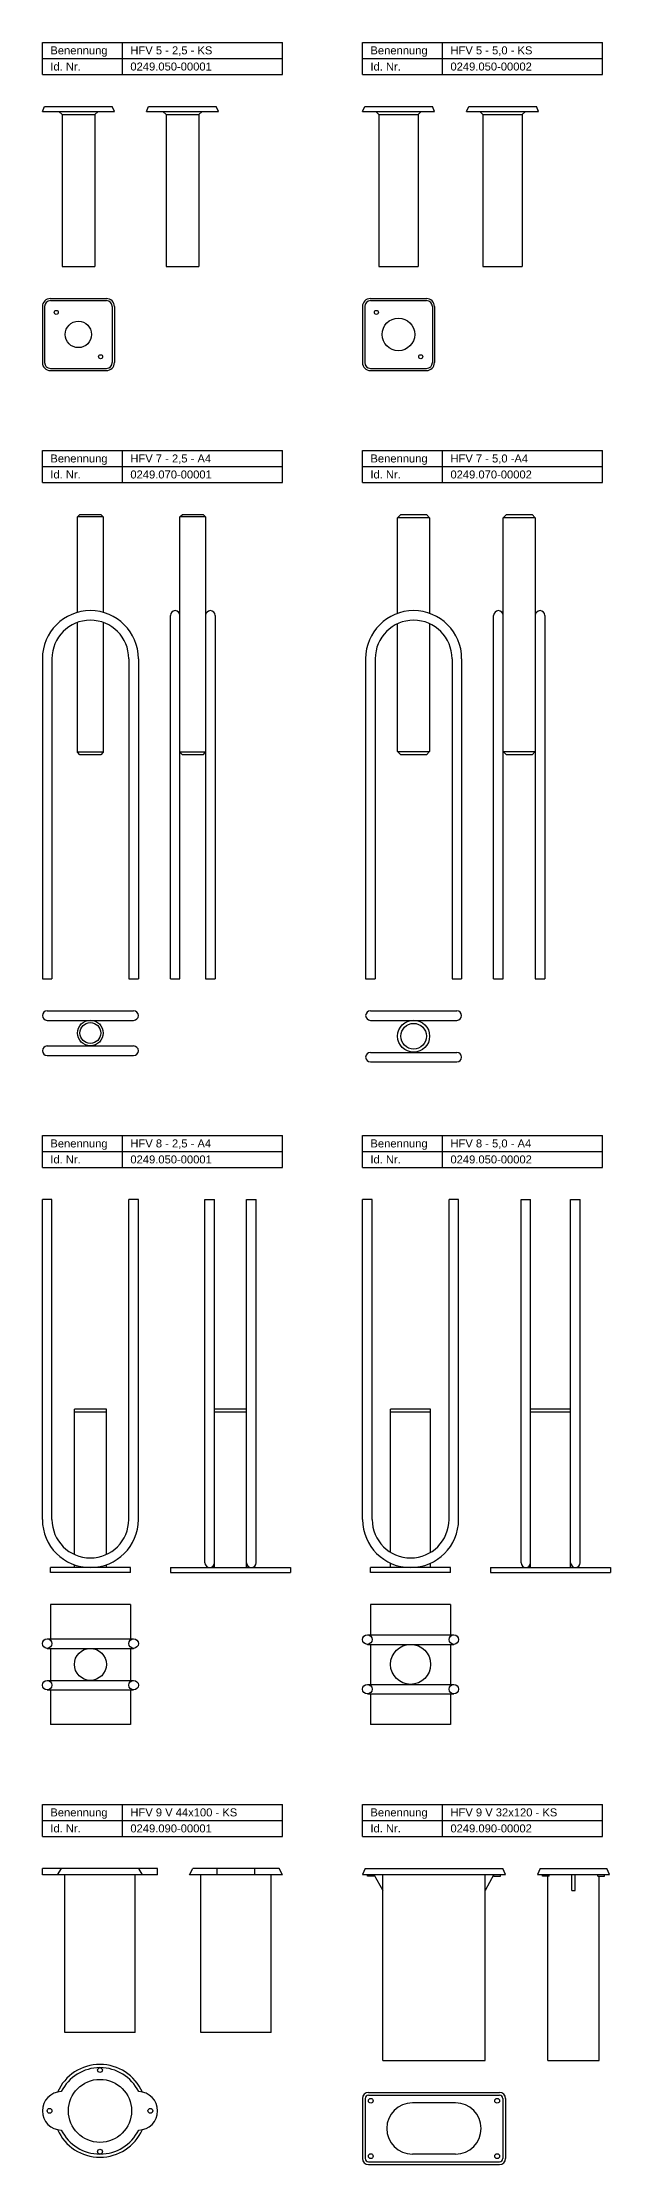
# Model space of a CAD drawing. Header units: millimetres. Extents: x 77 to 507, y 249 to 2936.
# Drawn here: x 77 to 432, y 249 to 1575 of the extents above; entities that cross this region are included whole.
import ezdxf

# ---------------------------------------------------------------- set-up
doc = ezdxf.new("R2010")
doc.units = ezdxf.units.MM
doc.header["$LTSCALE"] = 15
doc.layers.add('HALFEN', color=2, linetype='CONTINUOUS')
doc.styles.add('ARIAL50', font='ARIAL.TTF', dxfattribs={"height": 5})

msp = doc.modelspace()

# ---------------------------------------------------------------- linework, layer by layer
at = {"layer": 'HALFEN'}
for p, q in [((77.2, 1575.2), (227.2, 1575.2)), ((77.2, 1555.2), (77.2, 1575.2)), ((77.2, 1565.2), (227.2, 1565.2)), ((127.2, 1555.2), (127.2, 1575.2)), ((227.2, 1555.2), (227.2, 1575.2)), ((277.2, 1575.2), (427.2, 1575.2)), ((277.2, 1555.2), (277.2, 1575.2)), ((277.2, 1565.2), (427.2, 1565.2)), ((327.2, 1555.2), (327.2, 1575.2)), ((427.2, 1555.2), (427.2, 1575.2)), ((77.2, 1555.2), (227.2, 1555.2)), ((277.2, 1555.2), (427.2, 1555.2)), ((77.2, 1532.2), (78.6, 1535.2)), ((77.2, 1532.2), (122.2, 1532.2)), ((78.6, 1535.2), (120.9, 1535.2)), ((89.5, 1530.2), (87.5, 1532.2)), ((89.5, 1530.2), (89.5, 1435.2)), ((89.5, 1530.2), (110, 1530.2)), ((110, 1530.2), (112, 1532.2)), ((110, 1530.2), (110, 1435.2)), ((122.2, 1532.2), (120.9, 1535.2)), ((142.2, 1532.2), (143.6, 1535.2)), ((142.2, 1532.2), (187.2, 1532.2)), ((143.6, 1535.2), (185.9, 1535.2)), ((154.5, 1530.2), (152.5, 1532.2)), ((154.5, 1530.2), (154.5, 1435.2)), ((154.5, 1530.2), (175, 1530.2)), ((175, 1530.2), (177, 1532.2)), ((175, 1530.2), (175, 1435.2)), ((187.2, 1532.2), (185.9, 1535.2)), ((277.2, 1532.2), (278.6, 1535.2)), ((277.2, 1532.2), (322.2, 1532.2)), ((278.6, 1535.2), (320.9, 1535.2)), ((287.5, 1530.2), (285.5, 1532.2)), ((287.5, 1530.2), (312, 1530.2)), ((287.5, 1530.2), (287.5, 1435.2)), ((312, 1530.2), (314, 1532.2)), ((312, 1530.2), (312, 1435.2)), ((322.2, 1532.2), (320.9, 1535.2)), ((342.2, 1532.2), (343.6, 1535.2)), ((342.2, 1532.2), (387.2, 1532.2)), ((343.6, 1535.2), (385.9, 1535.2)), ((352.5, 1530.2), (350.5, 1532.2)), ((352.5, 1530.2), (377, 1530.2)), ((352.5, 1530.2), (352.5, 1435.2)), ((377, 1530.2), (379, 1532.2)), ((377, 1530.2), (377, 1435.2)), ((387.2, 1532.2), (385.9, 1535.2)), ((89.5, 1435.2), (110, 1435.2)), ((154.5, 1435.2), (175, 1435.2)), ((287.5, 1435.2), (312, 1435.2)), ((352.5, 1435.2), (377, 1435.2)), ((77.2, 1410.2), (77.2, 1375.2)), ((78.6, 1410.3), (78.6, 1375.2)), ((82.2, 1415.2), (117.2, 1415.2)), ((82.2, 1413.9), (117.3, 1413.9)), ((120.9, 1410.3), (120.9, 1375.2)), ((122.2, 1410.2), (122.2, 1375.2)), ((277.2, 1410.2), (277.2, 1375.2)), ((278.6, 1410.3), (278.6, 1375.2)), ((282.2, 1415.2), (317.2, 1415.2)), ((282.2, 1413.9), (317.3, 1413.9)), ((320.9, 1410.3), (320.9, 1375.2)), ((322.2, 1410.2), (322.2, 1375.2)), ((82.2, 1371.6), (117.3, 1371.6)), ((82.2, 1370.2), (117.2, 1370.2)), ((282.2, 1371.6), (317.3, 1371.6)), ((282.2, 1370.2), (317.2, 1370.2)), ((77.2, 1320.2), (227.2, 1320.2)), ((77.2, 1300.2), (77.2, 1320.2)), ((127.2, 1300.2), (127.2, 1320.2)), ((227.2, 1300.2), (227.2, 1320.2)), ((277.2, 1320.2), (427.2, 1320.2)), ((277.2, 1300.2), (277.2, 1320.2)), ((327.2, 1300.2), (327.2, 1320.2)), ((427.2, 1300.2), (427.2, 1320.2)), ((77.2, 1310.2), (227.2, 1310.2)), ((77.2, 1300.2), (227.2, 1300.2)), ((277.2, 1310.2), (427.2, 1310.2)), ((277.2, 1300.2), (427.2, 1300.2)), ((100.7, 1280.2), (99.2, 1278.8)), ((115.2, 1278.8), (99.2, 1278.8)), ((99.2, 1219.2), (99.2, 1278.8)), ((100.7, 1280.2), (113.7, 1280.2)), ((113.7, 1280.2), (115.2, 1278.8)), ((115.2, 1278.8), (115.2, 1219.2)), ((163.2, 1278.8), (164.7, 1280.2)), ((163.2, 990.2), (163.2, 1278.8)), ((179.2, 1278.8), (163.2, 1278.8)), ((164.7, 1280.2), (177.7, 1280.2)), ((179.2, 1278.8), (177.7, 1280.2)), ((179.2, 1278.8), (179.2, 990.2)), ((299.2, 1278.2), (301.2, 1280.2)), ((319.2, 1278.2), (299.2, 1278.2)), ((299.2, 1218.5), (299.2, 1278.2)), ((301.2, 1280.2), (317.2, 1280.2)), ((317.2, 1280.2), (319.2, 1278.2)), ((319.2, 1278.2), (319.2, 1218.5)), ((365.2, 1278.2), (367.2, 1280.2)), ((365.2, 990.2), (365.2, 1278.2)), ((385.2, 1278.2), (365.2, 1278.2)), ((367.2, 1280.2), (383.2, 1280.2)), ((383.2, 1280.2), (385.2, 1278.2)), ((385.2, 1278.2), (385.2, 990.2)), ((99.2, 1131.8), (99.2, 1212.9)), ((115.2, 1212.9), (115.2, 1131.8)), ((157.2, 990.2), (157.2, 1217.2)), ((185.2, 1217.2), (185.2, 990.2)), ((299.2, 1132.2), (299.2, 1212.1)), ((319.2, 1212.1), (319.2, 1132.2)), ((359.2, 990.2), (359.2, 1217.2)), ((391.2, 1217.2), (391.2, 990.2)), ((77.2, 1190.2), (77.2, 990.2)), ((83.2, 1190.2), (83.2, 990.2)), ((131.2, 1190.2), (131.2, 990.2)), ((137.2, 1190.2), (137.2, 990.2)), ((279.2, 1190.2), (279.2, 990.2)), ((285.2, 1190.2), (285.2, 990.2)), ((333.2, 1190.2), (333.2, 990.2)), ((339.2, 1190.2), (339.2, 990.2)), ((115.2, 1131.8), (99.2, 1131.8)), ((100.7, 1130.2), (99.2, 1131.8)), ((113.7, 1130.2), (100.7, 1130.2)), ((115.2, 1131.8), (113.7, 1130.2)), ((179.2, 1131.8), (163.2, 1131.8)), ((163.2, 1131.8), (164.7, 1130.2)), ((177.7, 1130.2), (164.7, 1130.2)), ((177.7, 1130.2), (179.2, 1131.8)), ((299.2, 1132.2), (319.2, 1132.2)), ((301.2, 1130.2), (299.2, 1132.2)), ((317.2, 1130.2), (301.2, 1130.2)), ((319.2, 1132.2), (317.2, 1130.2)), ((365.2, 1132.2), (385.2, 1132.2)), ((367.2, 1130.2), (365.2, 1132.2)), ((383.2, 1130.2), (367.2, 1130.2)), ((385.2, 1132.2), (383.2, 1130.2)), ((77.2, 990.2), (83.2, 990.2)), ((131.2, 990.2), (137.2, 990.2)), ((157.2, 990.2), (163.2, 990.2)), ((179.2, 990.2), (185.2, 990.2)), ((279.2, 990.2), (285.2, 990.2)), ((333.2, 990.2), (339.2, 990.2)), ((359.2, 990.2), (365.2, 990.2)), ((385.2, 990.2), (391.2, 990.2)), ((80.2, 970.2), (134.2, 970.2)), ((282.2, 970.2), (336.2, 970.2)), ((80.2, 964.2), (134.2, 964.2)), ((282.2, 964.2), (336.2, 964.2)), ((80.2, 948.2), (134.2, 948.2)), ((80.2, 942.2), (134.2, 942.2)), ((282.2, 944.2), (336.2, 944.2)), ((282.2, 938.2), (336.2, 938.2)), ((77.2, 892.3), (227.2, 892.3)), ((77.2, 872.3), (77.2, 892.3)), ((127.2, 872.3), (127.2, 892.3)), ((227.2, 872.3), (227.2, 892.3)), ((277.2, 892.3), (427.2, 892.3)), ((277.2, 872.3), (277.2, 892.3)), ((327.2, 872.3), (327.2, 892.3)), ((427.2, 872.3), (427.2, 892.3)), ((77.2, 882.3), (227.2, 882.3)), ((277.2, 882.3), (427.2, 882.3)), ((77.2, 872.3), (227.2, 872.3)), ((277.2, 872.3), (427.2, 872.3)), ((77.2, 652.3), (77.2, 852.3)), ((83.2, 852.3), (77.2, 852.3)), ((83.2, 652.3), (83.2, 852.3)), ((131.2, 652.3), (131.2, 852.3)), ((137.2, 852.3), (131.2, 852.3)), ((137.2, 652.3), (137.2, 852.3)), ((178.8, 852.3), (184.8, 852.3)), ((178.8, 625.3), (178.8, 852.3)), ((184.8, 622.3), (184.8, 852.3)), ((204.8, 622.3), (204.8, 852.3)), ((204.8, 852.3), (210.8, 852.3)), ((210.8, 625.3), (210.8, 852.3)), ((277.2, 652.3), (277.2, 852.3)), ((283.3, 852.3), (277.2, 852.3)), ((283.3, 652.3), (283.3, 852.3)), ((331.3, 652.3), (331.3, 852.3)), ((337.3, 852.3), (331.3, 852.3)), ((337.3, 652.3), (337.3, 852.3)), ((376.3, 625.3), (376.3, 852.3)), ((376.3, 852.3), (382.3, 852.3)), ((382.3, 622.3), (382.3, 852.3)), ((407.3, 622.3), (407.3, 852.3)), ((407.3, 852.3), (413.3, 852.3)), ((413.3, 625.3), (413.3, 852.3)), ((117.2, 721.3), (97.3, 721.3)), ((97.3, 630.4), (97.3, 721.3)), ((117.2, 719.3), (97.3, 719.3)), ((117.2, 630.4), (117.2, 721.3)), ((204.8, 721.3), (184.8, 721.3)), ((204.8, 719.3), (184.8, 719.3)), ((294.8, 631.8), (294.8, 721.3)), ((319.8, 721.3), (294.8, 721.3)), ((319.8, 719.3), (294.8, 719.3)), ((319.8, 631.8), (319.8, 721.3)), ((407.3, 721.3), (382.3, 721.3)), ((407.3, 719.3), (382.3, 719.3)), ((97.3, 622.3), (97.3, 624)), ((117.2, 622.3), (117.2, 624)), ((294.8, 622.3), (294.8, 625)), ((319.8, 622.3), (319.8, 625)), ((132.2, 622.3), (82.2, 622.3)), ((82.2, 619.3), (82.2, 622.3)), ((132.2, 619.3), (82.2, 619.3)), ((132.2, 619.3), (132.2, 622.3)), ((157.2, 622.3), (157.2, 619.3)), ((157.2, 622.3), (232.3, 622.3)), ((157.2, 619.3), (232.3, 619.3)), ((232.3, 622.3), (232.3, 619.3)), ((332.2, 622.3), (282.2, 622.3)), ((282.2, 619.3), (282.2, 622.3)), ((332.2, 619.3), (282.2, 619.3)), ((332.2, 619.3), (332.2, 622.3)), ((357.3, 622.3), (432.3, 622.3)), ((357.3, 622.3), (357.3, 619.3)), ((357.3, 619.3), (432.3, 619.3)), ((432.3, 622.3), (432.3, 619.3)), ((82.2, 599.3), (82.2, 577.8)), ((132.2, 599.3), (82.2, 599.3)), ((132.2, 599.3), (132.2, 577.8)), ((332.2, 599.3), (282.2, 599.3)), ((282.2, 599.3), (282.2, 580.3)), ((332.2, 599.3), (332.2, 580.3)), ((80.2, 577.8), (134.2, 577.8)), ((80.2, 571.8), (134.2, 571.8)), ((82.2, 571.8), (82.2, 551.8)), ((132.2, 571.8), (132.2, 551.8)), ((280.3, 580.3), (334.3, 580.3)), ((280.3, 574.3), (334.3, 574.3)), ((282.2, 574.3), (282.2, 549.3)), ((332.2, 574.3), (332.2, 549.3)), ((80.2, 551.8), (134.2, 551.8)), ((80.2, 545.8), (134.2, 545.8)), ((82.2, 545.8), (82.2, 524.3)), ((132.2, 545.8), (132.2, 524.3)), ((280.3, 549.3), (334.3, 549.3)), ((280.3, 543.3), (334.3, 543.3)), ((282.2, 543.3), (282.2, 524.3)), ((332.2, 543.3), (332.2, 524.3)), ((132.2, 524.3), (82.2, 524.3)), ((332.2, 524.3), (282.2, 524.3)), ((77.2, 474.3), (227.2, 474.3)), ((77.2, 454.3), (77.2, 474.3)), ((77.2, 464.3), (227.2, 464.3)), ((127.2, 454.3), (127.2, 474.3)), ((227.2, 454.3), (227.2, 474.3)), ((277.2, 474.3), (427.2, 474.3)), ((277.2, 454.3), (277.2, 474.3)), ((277.2, 464.3), (427.2, 464.3)), ((327.2, 454.3), (327.2, 474.3)), ((427.2, 454.3), (427.2, 474.3)), ((77.2, 454.3), (227.2, 454.3)), ((277.2, 454.3), (427.2, 454.3)), ((149.2, 434.3), (77.2, 434.3)), ((77.2, 430.3), (77.2, 434.3)), ((149.2, 430.3), (77.2, 430.3)), ((86.7, 430.3), (89.1, 434.3)), ((91.2, 331.8), (91.2, 430.3)), ((135.2, 331.8), (135.2, 430.3)), ((139.8, 430.3), (137.4, 434.3)), ((149.2, 430.3), (149.2, 434.3)), ((169.2, 430.3), (171.2, 434.3)), ((227.2, 430.3), (169.2, 430.3)), ((225.2, 434.3), (171.2, 434.3)), ((176.2, 331.8), (176.2, 430.3)), ((186.5, 430.3), (186.5, 434.3)), ((210, 430.3), (210, 434.3)), ((220.2, 331.8), (220.2, 430.3)), ((227.2, 430.3), (225.2, 434.3)), ((278.9, 434.3), (277.2, 430.5)), ((277.2, 430.5), (366.6, 430.5)), ((278.9, 434.3), (364.9, 434.3)), ((280.4, 429.5), (280.4, 430.5)), ((284.4, 429.5), (280.4, 429.5)), ((284.4, 430.5), (289.9, 420.5)), ((284.4, 429.5), (284.4, 430.5)), ((289.9, 314.3), (289.9, 430.5)), ((353.9, 314.3), (353.9, 430.5)), ((359.4, 430.5), (353.9, 420.5)), ((359.4, 429.5), (359.4, 430.5)), ((359.4, 429.5), (363.4, 429.5)), ((363.4, 429.5), (363.4, 430.5)), ((366.6, 430.5), (364.9, 434.3)), ((388.3, 434.3), (386.6, 430.5)), ((386.6, 430.5), (431.6, 430.5)), ((388.3, 434.3), (429.9, 434.3)), ((389.8, 429.5), (389.8, 430.5)), ((393.8, 429.5), (389.8, 429.5)), ((393.1, 314.3), (393.1, 429.5)), ((393.8, 429.5), (393.8, 430.5)), ((408.1, 420.5), (408.1, 430.5)), ((410.1, 420.5), (410.1, 430.5)), ((424.4, 429.5), (424.4, 430.5)), ((424.4, 429.5), (428.4, 429.5)), ((425.1, 314.3), (425.1, 429.5)), ((428.4, 429.5), (428.4, 430.5)), ((431.6, 430.5), (429.9, 434.3)), ((408.1, 420.5), (410.1, 420.5)), ((135.2, 331.8), (91.2, 331.8)), ((220.2, 331.8), (176.2, 331.8)), ((289.9, 314.3), (353.9, 314.3)), ((393.1, 314.3), (425.1, 314.3)), ((280.9, 294.3), (362.9, 294.3)), ((280.9, 292.6), (362.9, 292.6)), ((277.2, 290.6), (277.2, 253)), ((278.9, 290.6), (278.9, 253)), ((335.4, 287.8), (308.4, 287.8)), ((364.9, 290.6), (364.9, 253)), ((366.6, 290.6), (366.6, 253)), ((335.4, 255.8), (308.4, 255.8)), ((280.9, 251), (362.9, 251)), ((280.9, 249.3), (362.9, 249.3))]:
    msp.add_line(p, q, dxfattribs=at)
for centre, radius in [((85.9, 1406.6), 1.25), ((285.9, 1406.6), 1.25), ((99.7, 1392.8), 8.25), ((299.7, 1392.8), 10.2), ((113.6, 1378.9), 1.25), ((313.6, 1378.9), 1.25), ((107.2, 956.3), 8), ((107.2, 956.3), 6.5), ((309.2, 954.3), 10), ((309.2, 954.3), 8), ((80.2, 574.8), 3), ((107.2, 561.8), 10), ((134.2, 574.8), 3), ((280.3, 577.3), 3), ((307.3, 561.8), 12.5), ((334.3, 577.3), 3), ((80.2, 548.8), 3), ((134.2, 548.8), 3), ((280.3, 546.3), 3), ((334.3, 546.3), 3), ((113.2, 308.3), 1.5), ((113.2, 282.8), 19.7), ((81.7, 282.8), 1.5), ((144.7, 282.8), 1.5), ((282.4, 289.1), 1.5), ((361.4, 289.1), 1.5), ((113.2, 257.3), 1.5), ((282.4, 254.5), 1.5), ((361.4, 254.5), 1.5)]:
    msp.add_circle(centre, radius, dxfattribs=at)
for centre, radius, start, end in [((82.2, 1410.2), 5, 90, 180), ((82.2, 1410.3), 3.6, 90, 180), ((117.2, 1410.2), 5, 0, 90), ((117.3, 1410.3), 3.6, 360, 90), ((282.2, 1410.2), 5, 90, 180), ((282.2, 1410.3), 3.6, 90, 180), ((317.2, 1410.2), 5, 0, 90), ((317.3, 1410.3), 3.6, 360, 90), ((82.2, 1375.2), 5, 180, 270), ((82.2, 1375.2), 3.6, 180, 270), ((117.2, 1375.2), 5, 270, 0), ((117.3, 1375.2), 3.6, 270, 360), ((282.2, 1375.2), 5, 180, 270), ((282.2, 1375.2), 3.6, 180, 270), ((317.2, 1375.2), 5, 270, 0), ((317.3, 1375.2), 3.6, 270, 360), ((107.2, 1190.2), 30, 0, 180), ((160.2, 1217.2), 3, 0, 180), ((182.2, 1217.2), 3, 0, 180), ((309.2, 1190.2), 30, 0, 180), ((362.2, 1217.2), 3, 0, 180), ((388.2, 1217.2), 3, 0, 180), ((107.2, 1190.2), 24, 0, 180), ((309.2, 1190.2), 24, 0, 180), ((80.2, 967.2), 3, 90, 270), ((134.2, 967.2), 3, 270, 90), ((282.2, 967.2), 3, 90, 270), ((336.2, 967.2), 3, 270, 90), ((80.2, 945.2), 3, 90, 270), ((134.2, 945.2), 3, 270, 90), ((282.2, 941.2), 3, 90, 270), ((336.2, 941.2), 3, 270, 90), ((107.2, 652.3), 30, 180, 0), ((107.2, 652.3), 24, 180, 0), ((307.3, 652.3), 30, 180, 0), ((307.3, 652.3), 24, 180, 0), ((181.8, 625.3), 3, 180, 0), ((207.8, 625.3), 3, 180, 0), ((379.3, 625.3), 3, 180, 0), ((410.3, 625.3), 3, 180, 0), ((113.2, 282.8), 29, 23.8636, 156.1364), ((113.2, 282.8), 27, 26.3843, 153.6157), ((89.2, 282.8), 12, 90.8953, 269.1047), ((137.2, 282.8), 12, 270.8953, 89.1047), ((280.9, 290.6), 3.7, 90, 180), ((280.9, 290.6), 2, 90, 180), ((362.9, 290.6), 3.7, 360, 90), ((362.9, 290.6), 2, 0, 90), ((308.4, 271.8), 16, 90, 270), ((335.4, 271.8), 16, 270, 90), ((113.2, 282.8), 29, 203.8636, 336.1364), ((113.2, 282.8), 27, 206.3843, 333.6157), ((280.9, 253), 3.7, 180, 270), ((280.9, 253), 2, 180, 270), ((362.9, 253), 2, 270, 0), ((362.9, 253), 3.7, 270, 360)]:
    msp.add_arc(centre, radius, start, end, dxfattribs=at)

# ---------------------------------------------------------------- texts
at = {"layer": 'HALFEN', "style": 'ARIAL50'}
for s, p in [('Benennung', (82.2, 1567.8)), ('HFV 5 - 2,5 - KS', (132.2, 1567.8)), ('Benennung', (282.2, 1567.8)), ('HFV 5 - 5,0 - KS', (332.2, 1567.8)), ('Id. Nr.', (82.2, 1557.7)), ('0249.050-00001', (132.2, 1557.7)), ('Id. Nr.', (282.2, 1557.7)), ('0249.050-00002', (332.2, 1557.7)), ('Benennung', (82.2, 1312.8)), ('HFV 7 - 2,5 - A4', (132.2, 1312.8)), ('Benennung', (282.2, 1312.8)), ('HFV 7 - 5,0 -A4', (332.2, 1312.8)), ('Id. Nr.', (82.2, 1302.8)), ('0249.070-00001', (132.2, 1302.8)), ('Id. Nr.', (282.2, 1302.8)), ('0249.070-00002', (332.2, 1302.8)), ('Benennung', (82.2, 884.8)), ('HFV 8 - 2,5 - A4', (132.2, 884.8)), ('Benennung', (282.2, 884.8)), ('HFV 8 - 5,0 - A4', (332.2, 884.8)), ('Id. Nr.', (82.2, 874.8)), ('0249.050-00001', (132.2, 874.8)), ('Id. Nr.', (282.2, 874.8)), ('0249.050-00002', (332.2, 874.8)), ('Benennung', (82.2, 466.8)), ('HFV 9 V 44x100 - KS', (132.2, 466.8)), ('Benennung', (282.2, 466.8)), ('HFV 9 V 32x120 - KS', (332.2, 466.8)), ('Id. Nr.', (82.2, 456.8)), ('0249.090-00001', (132.2, 456.8)), ('Id. Nr.', (282.2, 456.8)), ('0249.090-00002', (332.2, 456.8))]:
    msp.add_text(s, height=5, dxfattribs=at).set_placement(p)

doc.saveas('drawing.dxf')
